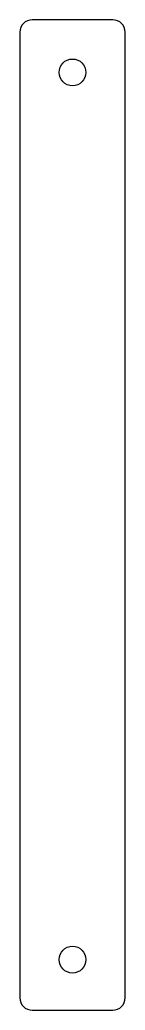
# Model space of a CAD drawing. Header units: millimetres. Extents: x 315 to 341, y 115 to 355.
import ezdxf

# ---------------------------------------------------------------- set-up
doc = ezdxf.new("R2010")
doc.units = ezdxf.units.MM
doc.layers.add('Default', color=7, linetype='Continuous')
doc.layers.add('TIRA_DE_GIRO', color=7, linetype='Continuous')

# ---------------------------------------------------------------- blocks, each defined once
blk = doc.blocks.new('SE')
at = {"layer": 'TIRA_DE_GIRO', "color": 7, "linetype": 'Continuous'}
for p, q in [((337.52, 355.17), (318.02, 355.17)), ((315.02, 352.17), (315.02, 118.17)), ((340.52, 118.17), (340.52, 352.17)), ((318.02, 115.17), (337.52, 115.17))]:
    blk.add_line(p, q, dxfattribs=at)
for centre in [(327.77, 342.42), (327.77, 127.42)]:
    blk.add_circle(centre, 3.25, dxfattribs=at)
for centre, start, end in [((318.02, 352.17), 90, 180), ((337.52, 352.17), 0, 90), ((318.02, 118.17), 180, 270), ((337.52, 118.17), 270, 0)]:
    blk.add_arc(centre, 3, start, end, dxfattribs=at)

msp = doc.modelspace()

# ---------------------------------------------------------------- block references
at = {"layer": 'Default'}
msp.add_blockref('SE', (0, 0), dxfattribs=at)

doc.saveas('drawing.dxf')
